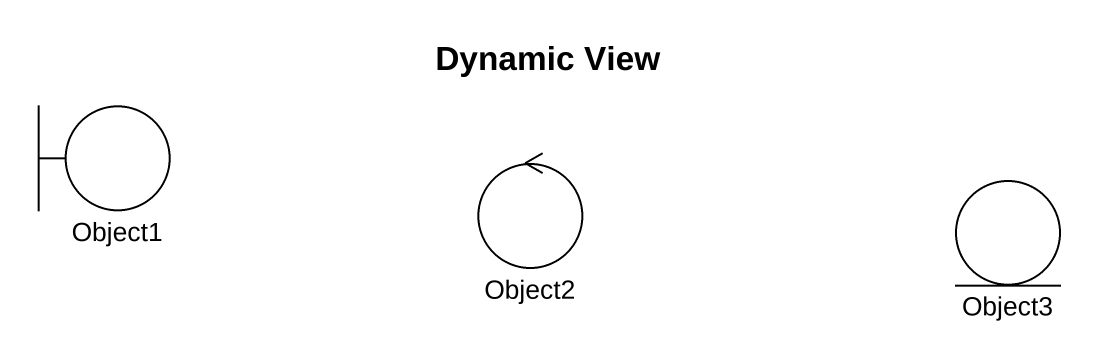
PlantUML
@startuml
title Dynamic View
boundary Object1
control Object2
entity Object3
@enduml
